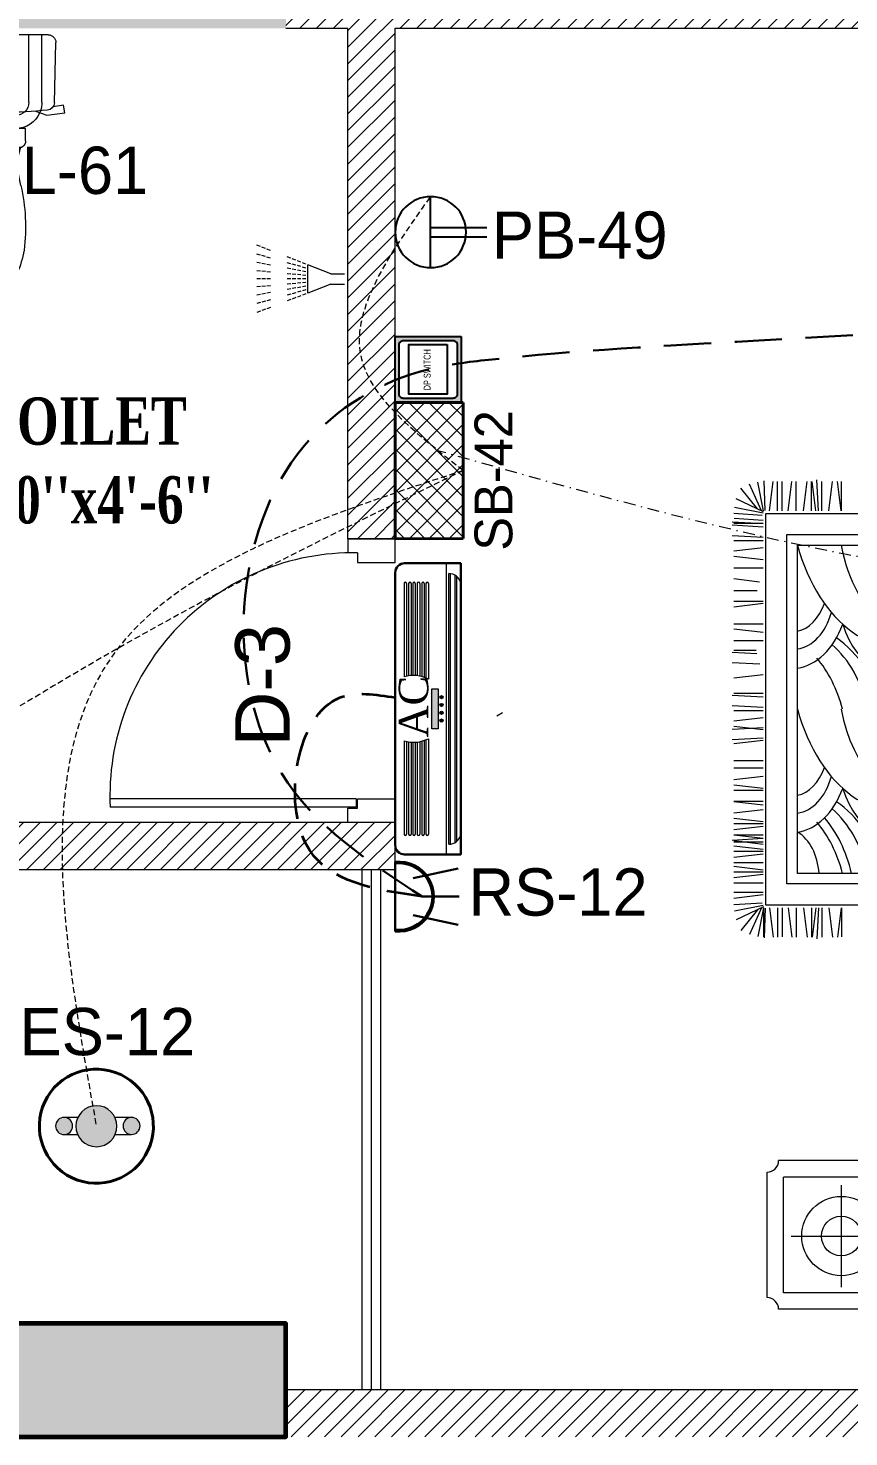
# Model space of a CAD drawing. Header units: inches. Extents: x 109699 to 44449955, y -10987 to 15824140.
# Drawn here: x 196017.2 to 196104, y -3669.4 to -3520.4 of the extents above; entities that cross this region are included whole.
import ezdxf

# ---------------------------------------------------------------- set-up
doc = ezdxf.new("R2010")
doc.units = ezdxf.units.IN
doc.header["$LTSCALE"] = 5
doc.header["$MEASUREMENT"] = 0
doc.linetypes.add('DASHDOT', pattern=[1, 0.5, -0.25, 0, -0.25])
doc.linetypes.add('DASHED2', pattern=[0.375, 0.25, -0.125])
doc.layers.get('0').update_dxf_attribs({"color": 123})
for name, color, linetype, lineweight in [('@NORMAL', 7, 'Continuous', 5), ('AC In', 244, 'DASHED2', 30), ('AC Out', 5, 'DASHED2', 35), ('cloumn', 253, 'Continuous', 60), ('E-Con-Point', 5, 'DASHED2', 13), ('E-ES-Energy Saver-Light', 140, 'Continuous', 13), ('E-PB-Socket-5A', 203, 'Continuous', 13), ('E-RS', 12, 'Continuous', 30), ('E-SB-Switch-Board', 106, 'Continuous', 18), ('E-WL-Wall-Light', 232, 'Continuous', 15), ('fixture', 255, 'Continuous', 0), ('glass', 140, 'Continuous', 18), ('ha', 252, 'Continuous', 5), ('SB', 1, 'DASHDOT', 20), ('WALL-1', 8, 'Continuous', 9), ('wll 01', 7, 'Continuous', 9)]:
    doc.layers.add(name, color=color, linetype=linetype, lineweight=lineweight)
doc.layers.add('AC', color=7, linetype='Continuous', lineweight=13, true_color=0xe03800)
doc.layers.add('FURNITUR', color=7, linetype='Continuous', lineweight=5, true_color=0xe8e8e8)
doc.layers.add('DP SWITCH', color=7, linetype='Continuous')
doc.layers.add('T', color=8, linetype='Continuous')
doc.styles.get("Standard").update_dxf_attribs({"font": 'times.ttf'})
doc.styles.add('style2', font='ARIALN.TTF', dxfattribs={"width": 0.75, "height": 3})
doc.styles.add('Swis 721 LtCn BT', font='swisscl.ttf')
doc.styles.add('TEXT-3', font='arial.ttf')
pattern_1 = [(44.99999999999989, (142732.3835256985, 2531118.532197352), (-0.8838834764831833, 0.8838834764831855), [])]

# ---------------------------------------------------------------- blocks, each defined once
blk = doc.blocks.new('bgtrfv')
at = {"layer": 'fixture'}
for p, q in [((21441.97229669015, -26164.40491112152), (21441.97229669015, -26138.40491112152)), ((21442.86003956014, -26164.40491112152), (21442.86003956014, -26138.40491112152)), ((21440.36849646348, -26163.54399991067), (21441.86849646348, -26163.54399991067)), ((21441.86849646348, -26163.54399991067), (21441.86849646348, -26164.54399991067)), ((21470.37322828309, -26163.54399991058), (21468.86849646354, -26163.54399991058)), ((21468.86849646354, -26164.54399991055), (21468.86849646354, -26163.54399991058)), ((21441.86849646348, -26164.54399991067), (21442.86849646348, -26164.54399991067)), ((21442.86003956014, -26164.40491112152), (21441.97229669015, -26164.40491112152)), ((21442.86849646348, -26164.54399991067), (21442.86849646348, -26168.54399991067)), ((21467.86849646354, -26164.54399991055), (21467.86849646354, -26168.54399991055)), ((21468.86849646354, -26164.54399991055), (21467.86849646354, -26164.54399991055)), ((21442.86849646348, -26168.54399991067), (21440.36849646348, -26168.54399991058)), ((21467.86849646354, -26168.54399991055), (21470.36849646351, -26168.54399991055))]:
    blk.add_line(p, q, dxfattribs=at)
blk.add_arc((21443.20467689397, -26164.04399991055), 25.66868977762097, 358.8838658305763, 92.75188722137418, dxfattribs=at)
blk = doc.blocks.new('coloumn-01')
at = {"layer": 'ha'}
h = blk.add_hatch(dxfattribs=at)
h.set_pattern_fill('AR-CONC', color=256, scale=0.5)
h.set_pattern_definition([(49.99999999999999, (0, 0), (3.586300913003767, -0.3137606749129755), [0.375, -4.125]), (355, (0, 0), (-0.693756668065, 3.760960668500059), [0.3, -3.3]), (100.45144446, (0.298858405, -0.02614672), (2.89254423363556, 3.447199954843147), [0.3187009599999999, -3.505710559999999]), (46.18420000000001, (0, 1), (5.336206653357862, -0.8275964039653827), [0.5625, -6.1875]), (96.63563549, (0.444683725, 0.931033465), (4.673309728371142, 4.870593003872752), [0.47805171, -5.258568799999999]), (351.1841639899999, (0, 1), (4.673309725273866, 4.870593001349951), [0.45, -4.950000005]), (21, (0.5, 0.75), (2.984535260592308, -2.013094453326694), [0.375, -4.125]), (326.0000000000001, (0.5, 0.75), (1.216576659607909, 3.625750225234265), [0.3, -3.3]), (71.45144474, (0.74871127, 0.58224213), (4.201111883649856, 1.612655764031769), [0.31870095, -3.50571056]), (37.50000000000001, (0, 0), (0.06079927658645334, 1.664469269156557), [0, -3.26, 0, -3.35, 0, -3.3125]), (7.499999999999999, (0, 0), (1.315347687210743, 1.972058559411801), [0, -1.91, 0, -3.185, 0, -1.2625]), (327.5, (-1.115, 0), (2.669112180862045, -0.1127743586718988), [0, -1.25, 0, -3.9, 0, -5.175]), (317.5, (-1.615, 0), (2.915930846711931, 0.5005249116615886), [0, -1.625, 0, -2.59, 0, -3.675])])
h.paths.add_polyline_path([(32128.44739975178, -2546319.049243456), (32092.44739975178, -2546319.049243456), (32092.44739975178, -2546331.049243456), (32128.44739975178, -2546331.049243456)])
h.paths.add_polyline_path([(32128.44739975189, -2546617.132962178), (32098.44739975189, -2546617.132962178), (32098.44739975189, -2546629.132962178), (32128.44739975189, -2546629.132962178)])
h.paths.add_polyline_path([(31978.51966727065, -2546605.132962178), (31966.51966727065, -2546605.132962178), (31966.51966727065, -2546635.132962178), (31978.51966727065, -2546635.132962178)])
h.paths.add_polyline_path([(31821.20333333506, -2546605.132962178), (31809.20333333506, -2546605.132962178), (31809.20333333506, -2546635.132962178), (31821.20333333506, -2546635.132962178)])
h.paths.add_polyline_path([(31689.20328743063, -2546611.133238418), (31677.20328743063, -2546611.133238418), (31677.20328743063, -2546635.133238418), (31689.20328743063, -2546635.133238418)])
h.paths.add_polyline_path([(31417.20347832461, -2546611.132962178), (31405.20347832461, -2546611.132962178), (31405.20347832461, -2546635.132962178), (31417.20347832461, -2546635.132962178)])
h.paths.add_polyline_path([(31435.20347912709, -2546415.348983645), (31405.20347912709, -2546415.348983645), (31405.20347912709, -2546427.348983645), (31435.20347912709, -2546427.348983645)])
h.paths.add_polyline_path([(31633.74647668525, -2546415.348983645), (31603.74647668525, -2546415.348983645), (31603.74647668525, -2546427.348983645), (31633.74647668525, -2546427.348983645)])
h.paths.add_polyline_path([(31821.20245073218, -2546319.049243455), (31809.20245073218, -2546319.049243455), (31809.20245073218, -2546349.049243455), (31821.20245073218, -2546349.049243455)])
h.paths.add_polyline_path([(31996.51966727068, -2546319.049243455), (31966.51966727068, -2546319.049243455), (31966.51966727068, -2546331.049243455), (31996.51966727068, -2546331.049243455)])
h.paths.add_polyline_path([(31581.74648750067, -2546291.049243452), (31541.74648750067, -2546291.049243452), (31541.74648750067, -2546301.049243452), (31581.74648750067, -2546301.049243452)])
h.paths.add_polyline_path([(31485.74647668505, -2546261.049243452), (31475.74647668505, -2546261.049243452), (31475.74647668505, -2546301.049243452), (31485.74647668505, -2546301.049243452)])
h.paths.add_polyline_path([(31581.74648750064, -2546206.049278549), (31521.74648750064, -2546206.049278549), (31521.74648750064, -2546216.049243455), (31581.74648750064, -2546216.049243455)])
h.paths.add_polyline_path([(31435.20347595899, -2546206.049243455), (31405.20347595899, -2546206.049243455), (31405.20347595899, -2546218.049243455), (31435.20347595899, -2546218.049243455)])
h.paths.add_polyline_path([(31435.20347912709, -2546094.049243455), (31405.20347912709, -2546094.049243455), (31405.20347912709, -2546106.049243455), (31435.20347912709, -2546106.049243455)])
h.paths.add_polyline_path([(31583.74647668522, -2546094.049243455), (31547.74647668522, -2546094.049243455), (31547.74647668522, -2546106.049243455), (31583.74647668522, -2546106.049243455)])
h.paths.add_polyline_path([(31775.41359277777, -2546094.049243455), (31763.41359277777, -2546094.049243455), (31763.41359277777, -2546124.049243455), (31775.41359277777, -2546124.049243455)])
h.paths.add_polyline_path([(32059.80123907101, -2546094.049243455), (32047.80123907101, -2546094.049243455), (32047.80123907101, -2546124.049243455), (32059.80123907101, -2546124.049243455)])
h.paths.add_polyline_path([(32058.06771510976, -2545913.633020405), (32028.06771510976, -2545913.633020405), (32028.06771510976, -2545925.633020405), (32058.06771510976, -2545925.633020405)])
h.paths.add_polyline_path([(32048.06771510973, -2545722.712815279), (32036.06771510973, -2545722.712815279), (32036.06771510973, -2545746.712815279), (32048.06771510973, -2545746.712815279)])
h.paths.add_polyline_path([(31799.41359277774, -2545913.633020405), (31763.41359277774, -2545913.633020405), (31763.41359277774, -2545925.633020405), (31799.41359277774, -2545925.633020405)])
h.paths.add_polyline_path([(31591.53986684192, -2545945.049243456), (31561.31223659915, -2545945.049243456), (31561.31223659915, -2545957.049243456), (31591.53986684192, -2545957.049243456)])
h.paths.add_polyline_path([(31435.20347912709, -2545945.049243456), (31405.20347912709, -2545945.049243456), (31405.20347912709, -2545957.049243456), (31435.20347912709, -2545957.049243456)])
h.paths.add_polyline_path([(31429.2035252499, -2545715.383477275), (31405.2035252499, -2545715.383477275), (31405.2035252499, -2545727.383477275), (31429.2035252499, -2545727.383477275)])
h.paths.add_polyline_path([(31605.53986684192, -2545715.383237123), (31581.53986684192, -2545715.383237123), (31581.53986684192, -2545727.383237123), (31605.53986684192, -2545727.383237123)])
h.paths.add_polyline_path([(31775.41359277774, -2545711.610186095), (31763.41359277774, -2545711.610186095), (31763.41359277774, -2545735.610186095), (31775.41359277774, -2545735.610186095)])
at = {"layer": 'cloumn', "elevation": -16.69191068199557}
blk.add_lwpolyline([(31405.20347912709, -2546094.049243455), (31405.20347912709, -2546106.049243455), (31435.20347912709, -2546106.049243455), (31435.20347912709, -2546094.049243455)], close=True, dxfattribs=at)
blk = doc.blocks.new('bhgy')
at = {"layer": 'fixture'}
for p, q in [((143575.2772015615, 368.1126747355272), (143574.8957682036, 368.2586983371991)), ((143575.2772015615, 368.1126747355272), (143574.9022015615, 368.2562354637309)), ((143575.8127015615, 367.9076700157136), (143575.4377015615, 368.0512307438592)), ((143575.8127015615, 367.9076700157136), (143575.4377015615, 368.0512307438592)), ((143575.2772015615, 367.2064695406123), (143574.9022015615, 367.3118651087395)), ((143575.8127015615, 367.0559646693407), (143575.4377015615, 367.161360237468)), ((143576.3482015615, 367.7026652958418), (143575.9732015615, 367.8462260240456)), ((143576.3482015615, 367.7026652958418), (143575.9732015615, 367.8462260240456)), ((143576.3482015615, 366.9054597980401), (143575.9732015615, 367.0108553661673)), ((143578.4902015615, 366.8826464164711), (143578.1152015615, 367.0262071446457)), ((143578.4902015615, 366.8826464164711), (143578.1152015615, 367.0262071446457)), ((143579.0257015615, 366.6776416966284), (143578.6507015615, 366.821202424803)), ((143579.0257015615, 366.6776416966284), (143578.6507015615, 366.821202424803)), ((143579.5612015615, 366.4726369767857), (143579.1862015615, 366.6161977049603)), ((143579.5612015615, 366.4726369767857), (143579.1862015615, 366.6161977049603)), ((143575.2772015615, 366.3458920605888), (143574.9022015615, 366.4150440963974)), ((143575.2772015615, 365.513992717734), (143574.9022015615, 365.5481090113869)), ((143575.8127015615, 366.2471429534605), (143575.4377015615, 366.3162949892401)), ((143575.8127015615, 365.4652746504696), (143575.4377015615, 365.4993909440934)), ((143576.3482015615, 366.1483938463032), (143575.9732015615, 366.2175458821118)), ((143576.3482015615, 365.416556583147), (143575.9732015615, 365.4506728767708)), ((143578.4902015615, 366.3034403129247), (143578.1152015615, 366.408835881052)), ((143578.4902015615, 365.7533974177902), (143578.1152015615, 365.8225494535989)), ((143578.4902015615, 365.2216843139729), (143578.1152015615, 365.2558006075967)), ((143579.0257015615, 366.1529354416241), (143578.6507015615, 366.2583310097514)), ((143579.0257015615, 365.654648310662), (143578.6507015615, 365.7238003464706)), ((143579.0257015615, 365.1729662466794), (143578.6507015615, 365.2070825403032)), ((143579.5612015615, 366.0024305703816), (143579.1862015615, 366.1078261385089)), ((143579.5612015615, 365.5558992035337), (143579.1862015615, 365.6250512393424)), ((143579.5612015615, 365.1242481793859), (143579.1862015615, 365.1583644730097)), ((143580.0967015615, 366.2676322569139), (143579.7217015615, 366.4111929851176)), ((143580.0967015615, 366.2676322569139), (143579.7217015615, 366.4111929851176)), ((143580.0967015615, 365.851925699081), (143579.7217015615, 365.9573212672083)), ((143580.0967015615, 365.4571500964055), (143579.7217015615, 365.5263021322141)), ((143580.0967015615, 365.0755301120923), (143579.7217015615, 365.1096464057161)), ((143582.7198980097, 365.2664250417263), (143580.2842015615, 366.2039250417263)), ((143580.2842015615, 366.2039250417263), (143580.2842015615, 363.2039250417263)), ((143582.7119899517, 365.2664250417263), (143580.2842015615, 366.1958518928266)), ((143582.7119899517, 365.2664250417263), (143580.2842015615, 366.1958518928266)), ((143582.7119899517, 365.2664250417263), (143584.1813158786, 365.2664250417263)), ((143575.2772015615, 364.6958867461478), (143574.9022015615, 364.6955482104211)), ((143575.2772015615, 363.8776450359553), (143574.9022015615, 363.8428459541872)), ((143575.8127015615, 364.6963701751781), (143575.4377015615, 364.6960316394513)), ((143575.8127015615, 363.9273381247301), (143575.4377015615, 363.892539042962)), ((143576.3482015615, 364.6968536041793), (143575.9732015615, 364.6965150684525)), ((143576.3482015615, 363.9770312135049), (143575.9732015615, 363.9422321317077)), ((143578.4902015615, 364.6987873203004), (143578.1152015615, 364.6984487845737)), ((143578.4902015615, 364.1758035685168), (143578.1152015615, 364.1410044867487)), ((143578.4902015615, 363.643824255251), (143578.1152015615, 363.5739718901866)), ((143579.0257015615, 364.6992707493016), (143578.6507015615, 364.6989322135748)), ((143579.0257015615, 364.2254966572916), (143578.6507015615, 364.1906975755235)), ((143579.0257015615, 363.743573432567), (143578.6507015615, 363.6737210675026)), ((143579.5612015615, 364.6997541783319), (143579.1862015615, 364.6994156426051)), ((143579.5612015615, 364.2751897460373), (143579.1862015615, 364.2403906642692)), ((143579.5612015615, 363.843322609883), (143579.1862015615, 363.7734702448186)), ((143580.0967015615, 364.7002376073331), (143579.7217015615, 364.6998990716063)), ((143580.0967015615, 364.3248828348121), (143579.7217015615, 364.290083753044)), ((143580.0967015615, 363.943071787199), (143579.7217015615, 363.8732194221345)), ((143582.7198980097, 364.1414250417263), (143580.2842015615, 363.2039250417263)), ((143582.7198980097, 364.1414250417263), (143584.1813158786, 364.1414250417263)), ((143575.2772015615, 363.0453291913261), (143574.9022015615, 362.9754768262617)), ((143575.2772015615, 362.1840252112713), (143574.9022015615, 362.0778987170604)), ((143575.8127015615, 363.1450783686421), (143575.4377015615, 363.0752260035777)), ((143575.8127015615, 362.3355738449725), (143575.4377015615, 362.2294473507616)), ((143576.3482015615, 363.2448275459872), (143575.9732015615, 363.1749751808936)), ((143576.3482015615, 362.4871224787028), (143575.9732015615, 362.3809959844918)), ((143578.4902015615, 363.0933170135656), (143578.1152015615, 362.9871905193838)), ((143578.4902015615, 362.5134141197602), (143578.1152015615, 362.3690765524632)), ((143579.0257015615, 363.2448656472668), (143578.6507015615, 363.138739153085)), ((143579.0257015615, 362.7195281658612), (143578.6507015615, 362.5751905985642)), ((143579.5612015615, 363.3964142809971), (143579.1862015615, 363.2902877868153)), ((143579.5612015615, 362.9256422119913), (143579.1862015615, 362.7813046446943)), ((143580.0967015615, 363.5479629147273), (143579.7217015615, 363.4418364205164)), ((143580.0967015615, 363.1317562580632), (143579.7217015615, 362.9874186907662)), ((143575.2772015615, 361.2767298431543), (143574.9022015615, 361.1323922758572)), ((143575.8127015615, 361.4828438892844), (143575.4377015615, 361.3385063219873)), ((143576.3482015615, 361.6889579353854), (143575.9732015615, 361.5446203680883))]:
    blk.add_line(p, q, dxfattribs=at)
blk = doc.blocks.new('nhjkkl')
at = {"layer": 'fixture'}
for p, q in [((143549.5901182657, 406.7664480220853), (143549.4378542114, 413.1605533693012)), ((143550.2312347457, 413.9730671772784), (143568.8430790594, 413.9730671772793)), ((143550.9065610597, 406.8304476761043), (143550.9065610476, 413.9730520486739)), ((143552.2954045853, 406.8304476553101), (143552.295404572, 413.9730369089164)), ((143566.7790000358, 406.8304174008415), (143566.7790000629, 413.9730217734107)), ((143568.1677981537, 413.9730520292499), (143568.1677527493, 408.0151220831901)), ((143569.6365050042, 413.160553386321), (143569.4842561156, 406.7664480432288)), ((143568.1677527493, 408.0151220831901), (143568.1677981597, 406.4336438885)), ((143568.1677981597, 406.4336438885), (143568.1677981659, 406.8304930909451)), ((143548.4963421248, 405.7263631810149), (143548.607251598, 406.5122054251713)), ((143550.3819850576, 405.4614186200849), (143548.4963421248, 405.7263631810149)), ((143548.607251598, 406.5122054251713), (143549.7157409937, 406.3564144534005)), ((143551.5813878428, 405.9018777620411), (143550.3819850576, 405.4614186200849)), ((143554.79288887, 405.4416192904139), (143553.6842026946, 405.441619307019)), ((143556.26127781, 405.5678778112876), (143554.7929191489, 405.5678777931987)), ((143554.7929191489, 405.5678777931987), (143554.7929191657, 404.0528211996536)), ((143562.8130511395, 405.4416192901674), (143556.2612324133, 405.4415738736677)), ((143556.261277828, 404.0528211778994), (143556.26127781, 405.5678778112876)), ((143562.8130813948, 404.0528211994076), (143562.8130814172, 405.5678777923752)), ((143562.8130814172, 405.5678777923752), (143564.2813946441, 405.5678778099075)), ((143565.3901262533, 405.4416192910601), (143564.2813644056, 405.4416193076988)), ((143564.2813946441, 405.5678778099075), (143564.2813946615, 404.0528211776734)), ((143552.6374877589, 404.0528211924245), (143566.4367957518, 404.0528211854942)), ((143552.6374877788, 402.7586299086117), (143552.6374877589, 404.0528211924245)), ((143565.3901262723, 404.052821200891), (143553.6842329504, 404.0527757819953)), ((143554.7929191657, 404.0528211996536), (143556.261277828, 404.0528211778994)), ((143564.2813946615, 404.0528211776734), (143562.8130813948, 404.0528211994076)), ((143566.4367957518, 404.0528211854942), (143566.4367957728, 402.7586601782943)), ((143553.1271576377, 398.0362349681834), (143553.9518113588, 402.0500473916766)), ((143556.6404317734, 401.4735209071393), (143555.8468090396, 401.4735208790955)), ((143556.2436128532, 401.8703246815119), (143556.2436128408, 401.076701986922)), ((143562.4338063848, 401.4735208998579), (143563.2274290794, 401.4735208880586)), ((143562.8306252776, 401.870324702267), (143562.8306253056, 401.0767019672573)), ((143565.1223207889, 402.0500776611082), (143565.9471258924, 398.0362349753721)), ((143559.3387398673, 398.4577576346321), (143558.9106931205, 398.6640308240756)), ((143560.1635449936, 398.6640308047001), (143559.7355133987, 398.4577576290383))]:
    blk.add_line(p, q, dxfattribs=at)
for centre, radius, start, end in [((143550.2312440123, 413.179452317064), 0.7936148602690781, 90.00066901502818, 181.3645564982883), ((143568.8430925063, 413.179430154478), 0.7936370229151675, 358.63708330143, 90.00097078565905), ((143553.6835439005, 406.8302100781168), 2.776982850894335, 179.9950977868233, 198.7247616892986), ((143553.6840397306, 406.830291598628), 1.388635154058973, 179.9935610234081, 226.0579730208608), ((143565.3903243654, 406.8303071959601), 1.388675674785373, 313.9401349780949, 0.004546975725653977), ((143565.3906436726, 406.8305070680519), 2.777154493287228, 341.2709583579591, 359.9997116367785), ((143550.3835517447, 406.7852967886536), 0.7936573326114393, 181.3608597506466, 265.4936567333053), ((143559.3313820936, 520.4146619905953), 114.7747799088793, 265.4974651529274, 270.1027383364831), ((143553.6641671368, 406.8219761162256), 2.755988833818937, 198.6919603846717, 203.1962037287053), ((143553.6842451597, 406.830626965949), 2.777851183980603, 203.1970942653883, 269.9997481717924), ((143553.6842363313, 406.8306462703642), 1.389026963752532, 226.0622858634653, 269.9986125244432), ((143559.7429846886, 520.4144736201536), 114.7745915251009, 269.8972652920607, 274.5025384751385), ((143565.3900826332, 406.8305070130612), 2.777685812513137, 270.0009001508976, 341.2746753299377), ((143565.3900696894, 406.8304403121767), 1.388821022269026, 270.0023335401336, 318.9044295561592), ((143568.6908150557, 406.7853051890736), 0.7936651105025501, 274.5057515234096, 358.6385485059807), ((143553.4310986414, 402.7586261222484), 0.7936108626023987, 179.9997266385257, 281.154795170795), ((143559.5371957675, 371.7938538244518), 30.76746556976699, 78.84496378673161, 101.1553274581742), ((143565.6431621761, 402.758675070728), 0.7936335968594284, 258.8438563195717, 359.9989248519769), ((143559.691574243, 394.4271028772321), 5.141188323198548, 104.2497094621876, 150.61330759848), ((143559.5371492295, 394.6434052969737), 5.084142630955329, 90.00008428513468, 118.9405262423073), ((143558.3670353377, 399.1001076362847), 0.3155730422259372, 304.1716716939285, 79.21640439466078), ((143559.5371191747, 394.6434638445119), 5.0840840834616, 61.05930362467164, 89.999745580456), ((143560.7072330775, 399.1001138847403), 0.3155697011984737, 100.7865058950931, 235.831238595057), ((143559.3826715294, 394.427120612819), 5.141172952833982, 29.38656240975397, 75.7501605465209), ((143572.2223725796, 393.6842009728691), 19.58487767572048, 167.1608948101009, 187.3028875654185), ((143560.6030199971, 393.4904633605145), 6.619506932955108, 122.1868749793399, 164.6422486899968), ((143559.4569603147, 394.4903639536053), 4.443393787718942, 101.8529499143643, 150.0038868718224), ((143558.9034807952, 398.7448373456175), 0.08112774840026897, 120.2938259573558, 275.1003766384382), ((143559.5371535633, 395.9875161606467), 2.906734715241127, 90.00023231647822, 103.4195897572691), ((143559.5371073564, 395.9877092781937), 2.906541597874001, 76.57996402864104, 89.99932147006473), ((143560.1707573169, 398.7448373461996), 0.08112776809779704, 264.8996260535975, 59.706176732827), ((143559.6173005208, 394.4904147853488), 4.443348715976101, 29.99569182148486, 78.14662877954265), ((143558.4712257037, 393.4904828698247), 6.619494466593977, 15.35760583437553, 57.81297954471867), ((143546.851903473, 393.6842435729975), 19.58487550162758, 352.6969860827403, 12.83897883790706), ((143561.8666311087, 392.9471293959111), 7.765781522712604, 148.9734116776313, 180.0370825543271), ((143561.9397062611, 392.7187179168407), 7.485059714963107, 147.7595450529205, 178.2898013246998), ((143557.1345394465, 392.7186902103006), 7.485068091722362, 1.71040899528419, 32.24066526655368), ((143557.2076145146, 392.9471021420416), 7.765789141801811, 359.9631185417419, 31.02678941811098), ((143563.4260475728, 392.801147338552), 9.524650229934462, 165.1413266773221, 192.8659346269845), ((143555.6481905647, 392.8011472918486), 9.524650235689958, 347.1340656589409, 14.85867360866212), ((143563.0484980828, 392.9327481596404), 10.39841761455111, 189.6220183945854, 217.9117471889267), ((143563.9317907136, 393.5092300994431), 10.19175081845734, 196.1153299050868, 219.5232582581568), ((143555.1424550462, 393.5091935918356), 10.19173337833671, 320.4769270377624, 343.8848553902324), ((143556.0257778566, 392.9327181524561), 10.39840516526215, 322.0884090897869, 350.378137884462), ((143561.7342255453, 392.2455549454055), 8.94320625309545, 219.6122136137997, 239.3816435217801), ((143559.5040281406, 389.9617490593175), 4.519470302409078, 220.5550458037677, 270.4192277752593), ((143559.5701948642, 389.961814163333), 4.519535626071895, 269.580394858351, 319.4445768290443), ((143557.3400579794, 392.2455549029521), 8.94320622922971, 300.6183568637677, 320.3877867722666), ((143559.4418071491, 388.7049738406661), 4.731726761745959, 241.4348748081609, 271.1544712317944), ((143559.6324764107, 388.7049738002104), 4.731726720728004, 268.8455291001113, 298.565125525756)]:
    blk.add_arc(centre, radius, start, end, dxfattribs=at)
blk = doc.blocks.new('vfdcx')
at = {"layer": 'FURNITUR'}
for p, q in [((105034.9984445482, -19055.94256180972), (105464.9984445485, -19055.94256180972)), ((105499.998444552, -19090.94256181321), (105499.998444552, -19470.94256181059)), ((105049.9984445476, -19105.94256181263), (105449.9984445491, -19105.94256181263)), ((105275.1665351524, -19431.86293575614), (105275.1665351524, -19122.30207459412)), ((105449.9984445491, -19105.94256181263), (105449.9984445491, -19455.94256181117)), ((105426.4864470741, -19277.42746168711), (105126.3688160169, -19277.42746168711)), ((105049.9984445476, -19455.94256181117), (105449.9984445491, -19455.94256181117)), ((105034.9984445482, -19505.94256181408), (105464.9984445485, -19505.94256181408)), ((105274.4832711582, -20270.64900973493), (105274.4832711582, -20182.64900973883)), ((105276.0708305399, -20270.64900973493), (105286.5438799531, -20182.49543015701)), ((105312.7434282691, -20271.37584627928), (105302.2636089412, -20182.49543015701)), ((105333.6962970101, -20271.37584627928), (105333.6962970101, -20182.49543015701)), ((105344.176116338, -20271.37584627928), (105349.4160259983, -20177.26770180308)), ((105352.5482093723, -20270.64900973493), (105363.0212587854, -20182.49543015701)), ((105365.1222151715, -20271.37584627928), (105365.1222151715, -20182.49543015701)), ((105389.2208071015, -20271.37584627928), (105378.7409877736, -20182.49543015701)), ((105411.6571241579, -20271.37584627928), (105411.6571241579, -20182.49543015701)), ((105435.7557160951, -20271.37584627928), (105425.2758967672, -20182.49543015701)), ((105454.4992267369, -20270.64900973493), (105454.4992267369, -20182.64900973883)), ((105454.4992267369, -20270.64900973493), (105454.4992267369, -20182.64900973883)), ((105468.0972724568, -20271.37584627928), (105468.0972724568, -20182.49543015701)), ((105468.0972724568, -20271.37584627928), (105468.0972724568, -20182.49543015701)), ((105492.1958643867, -20271.37584627928), (105481.7160450661, -20182.49543015701)), ((105492.1958643867, -20271.37584627928), (105481.7160450661, -20182.49543015701)), ((105505.2172317123, -20269.73029042858), (105508.6560233289, -20180.30026361668)), ((105510.9227739999, -20270.64744447272), (105527.3710693331, -20184.19830578352)), ((105510.9393750285, -20270.64900973493), (105510.9393750285, -20182.64900973883)), ((105516.406202329, -20270.61411287433), (105553.0365137642, -20190.60023730127)), ((105529.1792126049, -20265.23142439111), (105579.267552745, -20202.77373785358)), ((105511.2033624795, -20273.6826379347), (105593.8515708953, -20234.8261914609)), ((105000.0060097704, -20279.06911062165), (105503.7866653042, -20279.06911062165)), ((105503.7866653042, -20279.06911062165), (105503.7866653042, -21464.56925796666)), ((105511.5189975735, -20278.00211159921), (105598.7129669342, -20260.56526694594)), ((105514.2558061602, -20284.68173832663), (105600.1713630871, -20279.5053371243)), ((105511.4799296465, -20309.91793488066), (105600.3603457688, -20299.43811556006)), ((105512.2067661909, -20317.45537559765), (105600.206766187, -20317.45537559765)), ((105000.0060097704, -20343.06911062014), (105439.7866653057, -20343.06911062014)), ((105000.0060097704, -20375.1023104429), (105407.7866653064, -20375.1471452648)), ((105407.7866653064, -20375.1471452648), (105407.7866653064, -21368.56925796893)), ((105439.7866653057, -20343.06911062014), (105439.7866653057, -21400.56925796818)), ((105511.4799296465, -20345.21042387643), (105600.3603457688, -20345.21042387643)), ((105511.4799296465, -20371.67020332855), (105600.3603457688, -20361.19038400067)), ((105512.2067661909, -20379.20764403827), (105600.206766187, -20379.20764403827)), ((105511.4799296465, -20385.37733262785), (105600.3603457688, -20395.85715195573)), ((105511.4799296465, -20406.91979543919), (105600.3603457688, -20406.91979543919)), ((105511.4799296465, -20433.37957488403), (105600.3603457688, -20422.89975556343)), ((105511.4799296465, -20447.0867041906), (105600.3603457688, -20457.56652351121)), ((105511.4799296465, -20462.86155544077), (105600.3603457688, -20473.34137476866)), ((105512.2067661909, -20440.91701560102), (105600.206766187, -20440.91701560102)), ((105511.4799296465, -20469.84706374643), (105600.3603457688, -20469.84706374643)), ((105511.4799296465, -20480.32688307432), (105605.5880741227, -20475.08697340674)), ((105511.4799296465, -20490.80670239493), (105600.3603457688, -20490.80670239493)), ((105511.4799296465, -20517.26648184705), (105600.3603457688, -20506.78666251917)), ((105512.2067661909, -20480.59388411786), (105600.3603457688, -20491.06693353098)), ((105511.4799296465, -20530.97361114634), (105600.3603457688, -20541.45343047423)), ((105512.2067661909, -20524.80392255676), (105600.206766187, -20524.80392255676)), ((105512.2067661909, -20567.64620887554), (105600.3603457688, -20557.17315946241)), ((105512.2067661909, -20581.39930270555), (105600.3603457688, -20591.87235211868)), ((105512.2067661909, -20592.91597826233), (105600.206766187, -20592.91597826233)), ((105511.4799296465, -20631.77902973404), (105600.3603457688, -20642.25884906192)), ((105512.2067661909, -20625.60934114446), (105600.206766187, -20625.60934114446)), ((105512.2067661909, -20668.45162746323), (105600.3603457688, -20657.97857805011)), ((105512.2067661909, -20693.72139685003), (105600.206766187, -20693.72139685003)), ((105512.2067661909, -20715.88647154714), (105600.206766187, -20715.88647154714)), ((105511.4799296465, -20777.82883866313), (105600.3603457688, -20767.34901934252)), ((105511.4799296465, -20784.59069717211), (105605.5880741227, -20779.35078750453)), ((105511.4799296465, -20816.023385241), (105605.5880741227, -20810.78347557342)), ((105511.4799296465, -20845.9408943687), (105600.3603457688, -20835.46107504809)), ((105512.2067661909, -20809.26829663951), (105600.3603457688, -20819.74134605991)), ((105511.4799296465, -20866.89376310971), (105600.3603457688, -20866.89376310971)), ((105511.4799296465, -20877.37358243759), (105605.5880741227, -20882.61349209789)), ((106318.1547879035, -20852.43812081018), (106301.0488324388, -20862.31424880781)), ((105511.4799296465, -20908.80627050648), (105605.5880741227, -20914.04618016678)), ((105511.4799296465, -20919.28608982709), (105600.3603457688, -20919.28608982709)), ((105511.4799296465, -20976.11335237308), (105600.3603457688, -20965.63353305247)), ((105521.8643668454, -21008.12424239267), (105605.5880741227, -21012.78595010228)), ((105530.7651919033, -21040.05252538774), (105605.5880741227, -21044.21863817117)), ((105532.6395395136, -21049.45854783147), (105600.3603457688, -21049.45854783147)), ((105511.4799296465, -21078.670927012), (105600.206766187, -21078.670927012)), ((105511.4799296465, -21103.85434488273), (105600.3603457688, -21114.41374581192)), ((105511.4799296465, -21129.84802882567), (105600.206766187, -21129.84802882567)), ((105511.4799296465, -21191.79039594166), (105600.3603457688, -21181.31057662105)), ((105511.4799296465, -21197.96008453124), (105600.206766187, -21197.96008453124)), ((105529.4228250318, -21230.65344742064), (105600.206766187, -21230.65344742064)), ((105522.4581835613, -21257.14113218566), (105600.3603457688, -21266.39626622056)), ((105512.2067661909, -21298.76550312621), (105600.206766187, -21298.76550312621)), ((105511.4799296465, -21360.7078702422), (105600.3603457688, -21350.22805091432)), ((105512.2067661909, -21324.03527251301), (105600.3603457688, -21334.50832192613)), ((105439.7866653057, -21400.56925796818), (103958.0352875095, -21400.56925796818)), ((105407.7866653064, -21368.56925796893), (103990.0352875088, -21368.56925796893)), ((105511.4799296465, -21381.66073898321), (105600.3603457688, -21381.66073898321)), ((105511.4799296465, -21392.14055830381), (105605.5880741227, -21397.38046797139)), ((105511.4799296465, -21423.5732463727), (105605.5880741227, -21428.81315603301)), ((105511.4799296465, -21432.98270298111), (105605.5880741227, -21438.22261264142)), ((105511.4799296465, -21434.05306570059), (105600.3603457688, -21434.05306570059)), ((105511.4799296465, -21443.46252230172), (105599.1990612133, -21449.56373436582)), ((105503.7866653042, -21464.56925796666), (103894.035287511, -21464.56925796666)), ((105274.4832711582, -21472.98935884611), (105274.4832711582, -21560.98935884949)), ((105276.0708305399, -21472.98935884611), (105286.5438799531, -21561.14293842403)), ((105312.7434282691, -21472.26252230177), (105302.2636089412, -21561.14293842403)), ((105333.6962970101, -21472.26252230177), (105333.6962970101, -21561.14293842403)), ((105344.176116338, -21472.26252230177), (105349.4160259983, -21566.37066677796)), ((105352.5482093723, -21472.98935884611), (105363.0212587854, -21561.14293842403)), ((105365.1222151715, -21472.26252230177), (105365.1222151715, -21561.14293842403)), ((105389.2208071015, -21472.26252230177), (105378.7409877736, -21561.14293842403)), ((105411.6571241579, -21472.26252230177), (105411.6571241579, -21561.14293842403)), ((105435.7557160951, -21472.26252230177), (105425.2758967672, -21561.14293842403)), ((105454.4992267369, -21472.98935884611), (105454.4992267369, -21560.98935884949)), ((105468.0972724568, -21472.26252230177), (105468.0972724568, -21561.14293842403)), ((105492.1958643867, -21472.26252230177), (105481.7160450661, -21561.14293842403)), ((105505.2172317123, -21473.90807815974), (105508.6560233289, -21563.33810496436)), ((105510.9227739999, -21472.99092410832), (105527.3710693331, -21559.4400628048)), ((105511.2033624795, -21469.95573065362), (105593.8515708953, -21508.81217712742)), ((105511.5189975735, -21465.63625698911), (105598.7129669342, -21483.07310163511)), ((105514.2558061602, -21458.95663026169), (105600.1713630871, -21464.13303145675)), ((105516.406202329, -21473.02425570671), (105553.0365137642, -21553.03813127977)), ((105529.1792126049, -21478.40694419721), (105579.267552745, -21540.86463072746))]:
    blk.add_line(p, q, dxfattribs=at)
for radius in [120, 60]:
    blk.add_circle((105275.1665351524, -19277.42746168711), radius, dxfattribs=at)
for centre, start, end in [((105499.998444552, -19055.94256180972), 180, 270), ((105499.998444552, -19505.94256181408), 90, 180)]:
    blk.add_arc(centre, 35, start, end, dxfattribs=at)
for centre, major_axis, ratio, start_param, end_param in [((105385.3873514276, -20258.29524730363), (-8.827104006525508e-13, 361.3976574049899), 0.6799999999999997, 1.900046217533454, 2.74266128999605), ((105426.634921187, -20258.29524730363), (-2.166652801601716e-12, 361.3976574049899), 0.6800000000000008, 1.900046217533447, 2.614746827633569), ((105477.0484863079, -20258.29524730363), (-2.086406401542394e-12, 361.3976574049899), 0.6799999999999997, 1.900046217533451, 2.479657992400679), ((105500.572454021, -20245.31341820113), (-1.203696000889842e-12, 361.3976574049899), 0.6800000000000008, 1.938265244419601, 2.479657992400682), ((105445.5431307546, -20358.51498818521), (-1.169169194722372e-12, -152.3947691464192), 0.6800000000000095, 4.821745447764023, 5.895885920000341), ((105106.4175222895, -20744.80282218575), (-3.875352846191412e-13, -266.3970268269605), 0.6800000000000002, 2.006169060567048, 3.565187430714035), ((105091.1480892723, -21059.43083111344), (-2.006413857825761e-12, 502.0047056919495), 0.679999999999999, 5.095326842947827, 6.553458216823683), ((105426.077951492, -20759.50036865253), (-6.126319446288306e-13, -261.4837153554466), 0.6799999999999995, 3.24464541870491, 4.2050176970958), ((105035.8511875497, -20963.20841925773), (-1.374424344368523e-12, 364.1092332439424), 0.680000000000002, -1.317200031130772, 0.1452844141236594), ((105418.2445955343, -20737.4268868458), (-2.206350821904407e-14, -180.1681671026531), 0.6799999999999962, 3.22705751531851, 4.318473672527846), ((105421.9374876451, -20769.22870950658), (-2.983011352931231e-12, -158.8888032169174), 0.6800000000000069, 3.272942323441747, 4.229533108275001), ((105385.3873514276, -20755.00630364842), (-59.94075280919282, 373.4833480472802), 0.6955171082249741, 1.775813344323821, 2.548611845554306), ((105426.634921187, -20755.00630364842), (-2.166652801601716e-12, 361.3976574049899), 0.6800000000000008, 1.900046217533447, 2.614746827633569), ((105500.572454021, -20742.02447454592), (-1.203696000889843e-12, 361.3976574049899), 0.6800000000000008, 1.938265244419601, 2.479657992400682), ((105106.4175222895, -21241.51387853055), (-3.875352846191412e-13, -266.3970268269605), 0.6800000000000002, 2.006169060567048, 3.565187430714035), ((105091.1480892723, -21556.14188746551), (-2.006413857825761e-12, 502.0047056919495), 0.679999999999999, 5.095326842947827, 6.553458216823662), ((105426.077951492, -21256.2114250046), (-6.126319446288306e-13, -261.4837153554466), 0.6799999999999995, 3.24464541870491, 4.2050176970958), ((105418.2445955343, -21234.1379431906), (-2.206350821904407e-14, -180.1681671026531), 0.6799999999999962, 3.22705751531851, 4.318473672527846), ((105035.8511875497, -21459.91947560252), (-1.374424344368523e-12, 364.1092332439424), 0.680000000000002, -1.317200031130772, 0.4764031100879325), ((105421.9374876451, -21265.93976585865), (-2.983011352931231e-12, -158.8888032169174), 0.6800000000000069, 3.272942323441747, 4.229533108275001)]:
    blk.add_ellipse(centre, major_axis=major_axis, ratio=ratio, start_param=start_param, end_param=end_param, dxfattribs=at)
blk = doc.blocks.new('A$C4DCB0E22')
h = blk.add_hatch()
h.set_pattern_fill('ANSI37', color=256, scale=15, angle=90.05046403147966, style=0)
h.set_pattern_definition([(135.0504640314797, (0, 0), (-1.324656962164393, -1.326992438783809), []), (225.0504640314796, (0, 0), (1.326992438783809, -1.324656962164393), [])])
h.paths.add_polyline_path([(0.0158499618895469, -4.176303718850249e-06), (-3.779117417224143e-06, 17.9999888419976), (8.999992730033242, 18.00791571250107), (9.015846471040199, 0.007922694199763214)])
at = {"lineweight": 40}
for p, q in [((-3.779117417224143e-06, 17.9999888419976), (8.999992730033242, 18.00791571250107)), ((0.0158499618895469, -4.176303718850249e-06), (-3.779117417224143e-06, 17.9999888419976)), ((9.015846471040199, 0.007922694199763214), (8.999992730033242, 18.00791571250107)), ((0.0158499618895469, -4.176303718850249e-06), (9.015846471040199, 0.007922694199763214))]:
    blk.add_line(p, q, dxfattribs=at)
blk = doc.blocks.new('A$C0EEE0DA8')
at = {"lineweight": 25}
for p, q in [((9.859886922386067, 11.01563311866266), (9.859886922386067, 3.514223118661903)), ((9.859886922386067, 7.754928118662065), (15.8195753665932, 7.754928118662065)), ((9.859886922386067, 6.774928118662501), (15.8195753665932, 6.774928118662501))]:
    blk.add_line(p, q, dxfattribs=at)
blk.add_circle((9.85988692238243, 7.264928118662283), 3.750704999999999, dxfattribs=at)
blk = doc.blocks.new('A$C63FA2F8C')
at = {"linetype": 'ByBlock', "ltscale": 0.5}
h = blk.add_hatch(color=256, dxfattribs=at)
h.dxf.hatch_style = 1
h.paths.add_polyline_path([(337.2288066126173, 261.8435315283132, 1), (186.444764951407, 261.8435315283132, 1)])
h.paths.add_polyline_path([(174.7543875355803, 261.112525689078, 1), (111.9624450998782, 261.112525689078, 1)])
h.paths.add_polyline_path([(359.7620794158132, 260.9155295394245, 1), (422.5540218515153, 260.9155295394245, 1)])
at = {"ltscale": 2}
for p, q in [((193.2174023309955, 293.0739176886738), (145.2272237805882, 293.0739176886738)), ((391.274980574695, 293.0739176886738), (330.4561692330288, 293.0739176886738)), ((193.5781424691202, 229.8323706932948), (145.2272237805882, 229.8323706932948)), ((391.274980574695, 229.8323706932948), (330.0954290949041, 229.8323706932948))]:
    blk.add_line(p, q, dxfattribs=at)
for centre, radius in [((261.8367857820122, 261.8435315283132), 75.39202083060518), ((143.3584163177293, 261.112525689078), 31.39597121785105), ((391.1580506336642, 260.9155295394245), 31.39597121785105)]:
    blk.add_circle(centre, radius, dxfattribs=at)
at = {"lineweight": 40}
blk.add_ellipse((261.8367857820122, 261.8435315283132), major_axis=(-89.30196609760064, 189.4862523083066), ratio=0.9999999999956461, start_param=-1.547953900145618, end_param=4.735231407033968, dxfattribs=at)
blk = doc.blocks.new('Accc')
at = {"layer": 'AC', "ltscale": 0.1}
for color, points in [(7, [(9671.335332965478, -30252.01151634345), (9671.335332965478, -30252.69746544177), (9675.585427182552, -30252.69746544177), (9675.585427182552, -30252.01151634345)]), (3, [(9672.391053026658, -30253.03669526358, 1), (9672.05733233958, -30253.03669526358, 1)]), (3, [(9673.215177953942, -30253.03669526358, 1), (9672.881457266863, -30253.03669526358, 1)]), (3, [(9673.705582194147, -30253.03669526358, 1), (9674.039302881225, -30253.03669526358, 1)]), (256, [(9674.863427808508, -30253.03669526358, 1), (9674.52970712143, -30253.03669526358, 1)])]:
    blk.add_hatch(color=color, dxfattribs=at).paths.add_polyline_path(points)
h = blk.add_hatch(color=256, dxfattribs=at)
h.paths.add_polyline_path([(9687.764611333652, -30254.00218428893, 0.0358762004963386), (9687.777931683522, -30253.8179622849), (9659.142828464566, -30253.81796228478, 0.03587620054182095), (9659.156148814453, -30254.00218428904)])
h.paths.add_polyline_path([(9687.462264721102, -30254.66234522813, 0.044207387106407), (9687.595653844537, -30254.47812322411), (9659.32510630362, -30254.47812322422, 0.04420738711007578), (9659.458495427089, -30254.66234522825)])
for p, q in [((9670.071420022403, -30249.07728959923), (9660.19523212756, -30249.07728959923)), ((9670.005216952472, -30249.33918150153), (9660.19523212756, -30249.33918150188)), ((9669.965624599194, -30249.55972205137), (9660.19523212756, -30249.55972205137)), ((9669.937068068422, -30249.82161395391), (9660.19523212756, -30249.82161395391)), ((9686.725528020528, -30249.07728959911), (9676.849340125686, -30249.07728959923)), ((9686.725534524187, -30249.33918150165), (9676.915543195617, -30249.33918150153)), ((9686.725528020528, -30249.55972205137), (9676.955135548895, -30249.55972205137)), ((9686.725528020528, -30249.8216139538), (9676.983692079666, -30249.82161395391)), ((9669.928834206657, -30250.00081642938), (9660.19523212756, -30250.0008164295)), ((9669.933172994526, -30250.26270833204), (9660.19523212756, -30250.26270833216)), ((9669.95054465736, -30250.47093908559), (9660.19523212756, -30250.4709390857)), ((9669.990210685297, -30250.73283098836), (9660.19523212756, -30250.73283098824)), ((9670.039484464505, -30250.95337153773), (9660.19523212756, -30250.95337153785)), ((9670.117781174951, -30251.21526344051), (9660.19523212756, -30251.21526344051)), ((9670.184473291447, -30251.39446591609), (9660.19523212756, -30251.39446591609)), ((9686.725528020528, -30251.39446591598), (9676.736286856642, -30251.39446591609)), ((9686.725528020528, -30251.21526344039), (9676.802978973137, -30251.21526344039)), ((9686.725528020528, -30250.95337153797), (9676.881275683583, -30250.95337153785)), ((9686.725528020528, -30250.73283098813), (9676.930549462792, -30250.73283098824)), ((9686.725528020528, -30250.4709390857), (9676.970215490728, -30250.47093908559)), ((9686.725528020528, -30250.26270833227), (9676.987587153562, -30250.26270833204)), ((9686.725528020528, -30250.00081642962), (9676.991925941431, -30250.0008164295)), ((9670.302696146595, -30251.65635781852), (9660.19523212756, -30251.65635781863)), ((9686.725534524187, -30251.65635781852), (9676.618064001552, -30251.65635781852)), ((9688.859868811094, -30253.51268731535), (9658.060891336994, -30253.51268731535)), ((9659.142828464566, -30253.81796228478), (9687.777931683522, -30253.8179622849)), ((9659.156148814422, -30254.00218428904), (9687.764611333667, -30254.00218428893)), ((9659.325106303615, -30254.47812322422), (9687.59565384459, -30254.47812322411)), ((9659.45849542704, -30254.66234522825), (9687.462264721107, -30254.66234522813))]:
    blk.add_line(p, q, dxfattribs=at)
at = {"layer": 'AC', "color": 1, "lineweight": 30, "ltscale": 0.4}
blk.add_lwpolyline([(9688.859868811094, -30255.07042835746), (9688.859868811152, -30249.13506539119, 0.4142135623765278), (9687.859868811152, -30248.13506539119), (9659.060891336994, -30248.13506539143, 0.4142135623707271), (9658.060891336994, -30249.13506539143), (9658.060891336994, -30255.07042835746)], format="xyb", close=True, dxfattribs=at)
at = {"layer": 'AC', "color": 7, "ltscale": 0.1}
blk.add_lwpolyline([(9671.335332965478, -30252.01151634345), (9675.585427182552, -30252.01151634345), (9675.585427182552, -30252.69746544177), (9671.335332965478, -30252.69746544177)], close=True, dxfattribs=at)
at = {"layer": 'AC', "ltscale": 0.1}
for centre in [(9672.22419268312, -30253.03669526358), (9673.048317610403, -30253.03669526358), (9673.872442537686, -30253.03669526358), (9674.69656746497, -30253.03669526358)]:
    blk.add_circle(centre, 0.166860343539156, dxfattribs=at)
for centre, radius, start, end in [((9660.19523212756, -30249.20823555056), 0.1309459512704052, 90, 270), ((9660.19523212756, -30249.69066800259), 0.1309459512704052, 90, 270), ((9673.460380074044, -30250.07329086738), 3.532289449882228, 163.6221570349564, 206.6263478391957), ((9673.460380074044, -30250.07329086738), 3.532289449882228, 333.3736521608043, 16.37784296504358), ((9686.725528020528, -30249.20823555056), 0.1309459512704052, 270, 90), ((9686.725528020528, -30249.69066800259), 0.1309459512704052, 270, 90), ((9660.19523212756, -30250.13176238083), 0.1309459512704052, 90, 270), ((9660.19523212756, -30250.60188503691), 0.1309459512704052, 90, 270), ((9660.19523212756, -30251.08431748918), 0.1309459512704052, 90, 270), ((9660.19523212756, -30251.52541186742), 0.1309459512704052, 90, 270), ((9686.725528020528, -30250.13176238083), 0.1309459512704052, 270, 90), ((9686.725528020528, -30250.60188503691), 0.1309459512704052, 270, 90), ((9686.725528020528, -30251.08431748918), 0.1309459512704052, 270, 90), ((9686.725528020528, -30251.52541186742), 0.1309459512704052, 270, 90), ((9660.431570416666, -30253.81737112615), 1.28874208768451, 180.0262821352903, 256.4853796848626), ((9686.489189731423, -30253.81737112615), 1.28874208768451, 283.5146203118946, 359.9737178647097)]:
    blk.add_arc(centre, radius, start, end, dxfattribs=at)
at = {"layer": 'AC', "color": 7}
blk.add_text('AC', height=3.113507548450464, dxfattribs=at).set_placement((9670.42238383909, -30251.62631462747))
blk = doc.blocks.new('DP Switch')
at = {"layer": 'DP SWITCH'}
h = blk.add_hatch(color=5, dxfattribs=at)
h.paths.add_polyline_path([(371.8944990466893, 17.73056013955426), (371.8944990466893, 14.23056013955134), (375.3944990466901, 14.23056013955134), (375.3944990466901, 17.73056013955214)])
h.paths.add_polyline_path([(375.1757490466773, 17.29306013955204), (375.1757490466773, 14.66806013955144, -0.4142135623730951), (374.9569990466773, 14.44931013955139), (372.3319990466767, 14.44931013955139, -0.4142135623730951), (372.1132490466766, 14.66806013955144), (372.1132490466766, 17.29306013955204, -0.4142135623730951), (372.3319990466767, 17.51181013955209), (374.9569990466773, 17.51181013955209, -0.4142135623730951)], flags=16)
at = {"layer": 'DP SWITCH', "color": 5}
for points in [[(375.3944990535736, 14.23056013818255), (371.8944990535736, 14.23056013818255), (371.8944990535736, 17.73056013818335), (375.3944990535736, 17.73056013818335)], [(374.9569990535753, 14.98278933212836), (372.3319990535771, 14.98278933212836), (372.3319990535771, 16.99740426982923), (374.9569990535753, 16.99740426982923)]]:
    blk.add_lwpolyline(points, close=True, dxfattribs=at)
at = {"layer": 'DP SWITCH', "color": 252}
blk.add_lwpolyline([(374.9569990535753, 14.4493101381824), (372.3319990535771, 14.4493101381824, -0.414213562373095), (372.1132490535736, 14.66806013818262), (372.1132490535736, 17.29306013818365, -0.414213562373095), (372.3319990535771, 17.5118101381835), (374.9569990535753, 17.5118101381835, -0.414213562373095), (375.1757490535762, 17.29306013818365), (375.1757490535762, 14.66806013818262, -0.414213562373095)], format="xyb", close=True, dxfattribs=at)
at = {"layer": 'DP SWITCH', "color": 5, "insert": (374.7126546307745, 15.84745109732405), "char_height": 0.3609375000001094, "attachment_point": 9, "style": 'Swis 721 LtCn BT'}
blk.add_mtext_dynamic_manual_height_columns('{\\C7;DP SWITCH}', width=2.020173917173224, gutter_width=2.5, heights=[0], dxfattribs=at)
blk = doc.blocks.new('HFDD')
for p, q in [((5419.762894572051, 11948.04792063459), (5417.732544542625, 11957.51012911636)), ((5423.644143322236, 11949.96593711011), (5423.644143322236, 11957.6695131256)), ((5427.525392072422, 11948.04792063459), (5429.555742101847, 11957.51012911636)), ((5416.354458301071, 11944.27399782948), (5430.9338283434, 11944.27399782948))]:
    blk.add_line(p, q)
for radius in [7.334100937498715, 6.993119663281231]:
    blk.add_arc((5423.644143322236, 11945.07993135875), radius, 353.691110472541, 186.3088895274602)

msp = doc.modelspace()

# ---------------------------------------------------------------- hatches: boundary and pattern name
at = {"layer": '@NORMAL'}
h = msp.add_hatch(dxfattribs=at)
h.set_pattern_fill('ANSI31', scale=10, angle=-7.63333123551244e-14, style=0)
h.set_pattern_definition([(44.99999999999989, (142951.170242483, 2531118.532197352), (-0.8838834764831833, 0.8838834764831855), [])])
h.paths.add_polyline_path([(196044.420604939, -3669.423741293633), (196156.9636024971, -3669.423741293866), (196156.9636024971, -3664.423741294331), (196044.420604939, -3664.423741294098)])
at = {"layer": 'ha'}
h = msp.add_hatch(dxfattribs=at)
h.set_pattern_fill('ANSI31', scale=10, angle=-7.63333123551244e-14, style=0)
h.set_pattern_definition(pattern_1)
h.paths.add_polyline_path([(196170.529362411, -3515.423741294564), (196117.3685604048, -3515.423741294564), (196116.3685604048, -3515.423741294564), (196044.420604939, -3515.423741294564), (196044.420604939, -3520.423741294564), (196050.9846228964, -3520.423741294564), (196050.9846228964, -3574.423741294564), (196055.9846228964, -3574.423741294564), (196055.9846228964, -3520.423741294564), (196170.529362411, -3520.423741294564)])
h = msp.add_hatch(dxfattribs=at)
h.set_pattern_fill('ANSI31', scale=10, angle=-7.63333123551244e-14, style=0)
h.set_pattern_definition(pattern_1)
h.paths.add_polyline_path([(196055.9846228964, -3604.423741294564), (196050.9846228964, -3604.423741294564), (195996.9846228964, -3604.423741294564), (195996.9846228964, -3574.423741294564), (195991.9846228964, -3574.423741294564), (195991.9846228964, -3609.423741294564), (196055.9846228965, -3609.423741294535)])

# ---------------------------------------------------------------- linework, layer by layer
at = {"layer": '@NORMAL'}
for p, q in [((196050.9846228964, -3604.423741294564, 0.4759286585245697), (196055.9846228964, -3604.423741294564, 0.4759286585245697)), ((196050.9846228964, -3609.423497611684, 0.4128415737477056), (196050.9846228964, -3609.423741294564, 0.4128418532597991)), ((196050.9846228964, -3664.423741294564, 0.3759286585245682), (196055.9846228964, -3664.4236741802, 0.3759287035675882))]:
    msp.add_line(p, q, dxfattribs=at)
at = {"layer": 'AC In', "ltscale": 4}
for points in [[(196082.6221734808, -3284.291563189724, 0.1632158499592506), (196091.8613129776, -3287.238904500024, 0.5995353207297001), (196168.3613129775, -3323.000031214906), (196172.8613129775, -3396.500031214906), (196196.3613129775, -3457.500031214906), (196281.3613129775, -3459.000031214906), (196282.8613129775, -3511.000031214906), (196267.8001453565, -3703.472970319033, 0.661896474038659)], [(196058.8533602939, -3612.282789076627, 0.5399202145239472), (196043.953125, -3599.21875, 0.5399202145239472), (196046.3496509563, -3564.61328125, -0.7216255120085224), (196059.4719362327, -3556.519579008675, 0.3363313430883146), (196065.8613129775, -3555.500031214906), (196093.8613129775, -3553.500031214906), (196233.8613129775, -3546.500031214906), (196255.8613129775, -3549.000031214906), (196261.3613129775, -3608.500031214906), (196272.7565341451, -3704.358088802193, 0.6324019505680595)]]:
    msp.add_spline(points, degree=3, dxfattribs=at)
at = {"layer": 'AC Out', "ltscale": 3}
msp.add_spline([(196058.8533602939, -3612.282789076627, 0.5399202145239472), (196046.7118202614, -3606.997367608098, 0.4888164240166386), (196050.14453125, -3591.226562500004, 0.3363313430882044), (196055.9846228964, -3591.226562500085, 0.3363313430882044)], degree=3, dxfattribs=at)
at = {"layer": 'E-Con-Point', "ltscale": 0.5}
for points in [[(196063.1803607075, -3567.215316819767, 0.3363313430883146), (196019.8613129775, -3590.000031214906), (196008.3613129775, -3595.000031214906), (195993.9903297877, -3563.226231830359, 0.3363313430883323), (196006.1043464095, -3535.446565093714, 0.3625058397326146)], [(196063.1803607075, -3567.215316819767, 0.3363313430883146), (196052.3613129775, -3555.000031214906), (196059.7353278964, -3538.249326214908, 0.3486962491820412)], [(196063.1803607075, -3567.215316819767, 0.3363313430883146), (196026.6603676182, -3586.024424237783, 0.02638085717802407), (196024.38119806, -3636.566850945821, 16.3894735098146)]]:
    msp.add_spline(points, degree=3, dxfattribs=at)
at = {"layer": 'glass'}
for p, q in [((196052.4846726531, -3664.423737744828, 0.4717362575820836), (196052.4830222004, -3609.423716610325, 0.5485973839808089)), ((196053.4846726526, -3664.423707736683, 0.4717362575820836), (196053.4830222, -3609.42368660218, 0.5485973839808089)), ((196054.4846726521, -3664.423677728539, 0.4717362575820836), (196054.4830221996, -3609.423656594035, 0.5485973839808089))]:
    msp.add_line(p, q, dxfattribs=at)
at = {"layer": 'SB', "ltscale": 0.5}
for points in [[(196050.4850938574, -3392.231940260411, 0.3916249774238167), (196051.2367710363, -3390.11328125, 0.3916249774238167), (196054.4705529546, -3388.203125, 0.3916249774238167), (196156.8613129775, -3393.500031214906), (196192.8613129775, -3451.000031214906), (196289.3613129775, -3462.500031214906), (196300.8613129775, -3547.500031214906), (196271.5883827769, -3702.740318332511, 0.661896474038659)], [(196051.5119457413, -3377.639641183636, 0.4808857720657059), (196162.8608660564, -3428.80139941549, 0.4266796893144034), (196181.8613129775, -3451.500031214906), (196253.6857779069, -3503.82810545027, 0.0857903163960998), (196269.9706123073, -3704.358088802134, 0.661896474038659)], [(196212.087792317, -3568.331559311203, 0.08154023423602869), (196133.4121451884, -3579.678786286209, 0.0857903163960998), (196060.5056838334, -3565.117550437491, 0.2487910568225842)]]:
    msp.add_spline(points, degree=3, dxfattribs=at)
at = {"layer": 'WALL-1'}
for p, q in [((196044.420604939, -3520.423741294564, 0.3759286585245697), (196050.9846228964, -3520.423741294564, 0.3759286585245682)), ((196050.9846228964, -3574.423741294564, 0.3363313430883323), (196050.9846228964, -3520.423741294564, 0.3725729538265625)), ((196055.9846228964, -3520.423741294564, 0.3759286585245682), (196190.9627789806, -3520.423741294564, 0.3759286585245682)), ((196055.9846228964, -3574.423741294564, 0.3363313430883146), (196055.9846228964, -3520.423741294564, 0.3725729538265625)), ((196050.9846228964, -3574.423741294564, 0.3759286585245682), (196055.9846228964, -3574.423741294564, 0.3759286585245682)), ((196055.9846228964, -3574.423741294564, 0.4759286585245697), (196050.9846228964, -3574.423741294564, 0.4759286585245697)), ((195996.9846228964, -3604.423741294564, 0.3759286585245682), (196055.9846228964, -3604.423741294564, 0.3759286585245682)), ((196055.9846228965, -3609.423741294535, 0.3132982493529585), (196055.9846228964, -3604.423741294564, 0.3161971149003975)), ((195991.9846228964, -3609.423741294564, 0.3759286585245682), (196055.9846228965, -3609.423741294535, 0.3759286585245682)), ((196044.420604939, -3664.423741294564, 0.2759286585245668), (196156.9636024971, -3664.423741294564, 0.2759286585245668))]:
    msp.add_line(p, q, dxfattribs=at)

# ---------------------------------------------------------------- block references
at = {"layer": '@NORMAL'}
msp.add_blockref('coloumn-01', (164609.2171258143, 2542436.625502162, 16.96783934052013), dxfattribs=at)
at = {"layer": '@NORMAL', "xscale": -1}
msp.add_blockref('nhjkkl', (339569.5281841204, -3935.095765756616, 0.4759286585248006), dxfattribs=at)
at = {"layer": '@NORMAL', "xscale": -1, "rotation": 180}
msp.add_blockref('bhgy', (52466.45470833682, -3182.251389816576, 0.4759286585247935), dxfattribs=at)
at = {"layer": '@NORMAL', "xscale": 0.03494400001363829, "yscale": 0.03494400001363829, "zscale": 0.03494400001363829, "rotation": 180}
msp.add_blockref('vfdcx', (199781.9052878365, -4321.815268297241, 0.0857903163960998), dxfattribs=at)
at = {"layer": '@NORMAL', "rotation": 89.99999999999991}
msp.add_blockref('bgtrfv', (169887.4406229858, -25044.79696957723, 0.3363313430883323), dxfattribs=at)
at = {"layer": 'AC', "rotation": 90}
msp.add_blockref('Accc', (165807.8495575051, -13265.88412136864, 0.3363313430882044), dxfattribs=at)
at = {"layer": 'DP SWITCH', "xscale": 2, "yscale": 2, "zscale": 2, "rotation": 90}
msp.add_blockref('DP Switch', (196091.4330565091, -4303.808577115833, 0.3363313430883146), dxfattribs=at)
at = {"layer": 'E-ES-Energy Saver-Light', "xscale": -0.02880000000004657, "yscale": 0.02880000000004657, "zscale": 0.02880000000004657, "rotation": 180}
msp.add_blockref('A$C63FA2F8C', (196016.8402986295, -3629.025757237793, 16.3894735098146), dxfattribs=at)
at = {"layer": 'E-PB-Socket-5A', "xscale": -1, "rotation": 180}
msp.add_blockref('A$C0EEE0DA8', (196049.8754409741, -3534.735103096245, 0.3486962491820412), dxfattribs=at)
at = {"layer": 'E-RS', "xscale": 0.5039999999967403, "yscale": 0.5039999999967403, "zscale": 0.5039999999967403, "rotation": 270}
msp.add_blockref('HFDD', (190036.0705280294, -878.7661408598988, 0.5399202145239472), dxfattribs=at)
at = {"layer": 'E-SB-Switch-Board', "xscale": 0.8002315484918654, "yscale": 0.8002315484918654, "zscale": 0.8002315484918654, "rotation": 180}
msp.add_blockref('A$C4DCB0E22', (196063.1867010152, -3560.013239018838, 0.3363313430883146), dxfattribs=at)

# ---------------------------------------------------------------- texts
at = {"layer": 'E-ES-Energy Saver-Light', "insert": (196016.2533018397, -3629.129133062451, 16.3894735098146), "char_height": 5, "width": 17.82501602027332, "attachment_point": 7}
msp.add_mtext('{\\fCentury Gothic|b0|i0|c0|p34;ES-12}', dxfattribs=at)
at = {"layer": 'E-PB-Socket-5A', "insert": (196066.2110347781, -3544.887966812704, 1.072524894664854), "char_height": 5, "width": 24.08470202641911, "attachment_point": 7}
msp.add_mtext('{\\fCentury Gothic|b0|i0|c0|p34;PB-49}', dxfattribs=at)
at = {"layer": 'E-RS', "insert": (196063.7363106817, -3609.295860380951, 0.2479131058324968), "char_height": 5, "width": 24.08470202641911, "attachment_point": 1}
msp.add_mtext('{\\fCentury Gothic|b0|i0|c0|p34;RS-12}', dxfattribs=at)
at = {"layer": 'E-SB-Switch-Board', "insert": (196064.3773558586, -3560.82882580438, 0.04832499027157178), "char_height": 4, "width": 14.72456830652664, "attachment_point": 3, "rotation": 90.00000000000013}
msp.add_mtext('{\\fCentury Gothic|b0|i0|c0|p34;SB-42}', dxfattribs=at)
at = {"layer": 'E-WL-Wall-Light', "insert": (196010.1749401176, -3532.956431452266, -15.45834276940128), "char_height": 5, "width": 24.08470202641911, "attachment_point": 1}
msp.add_mtext('{\\fCentury Gothic|b0|i0|c0|p34;WL-61}', dxfattribs=at)
at = {"layer": 'T', "insert": (196023.0766786613, -3572.887540089925, -0.1214475790990548), "char_height": 5, "width": 44.92537410357909, "attachment_point": 8, "style": 'style2'}
msp.add_mtext("{\\fRomantic|b1|i0|c2|p2;TOILET\\P7'-0''x4'-6''}", dxfattribs=at)
at = {"layer": 'wll 01', "lineweight": 30, "insert": (196044.9053035099, -3596.402851957855, 187.3832013430884), "char_height": 4.8, "width": 80.40303804183776, "attachment_point": 7, "rotation": 90.00000000001586, "style": 'TEXT-3'}
msp.add_mtext('{\\H1.2x;D-3}', dxfattribs=at)

doc.saveas('drawing.dxf')
